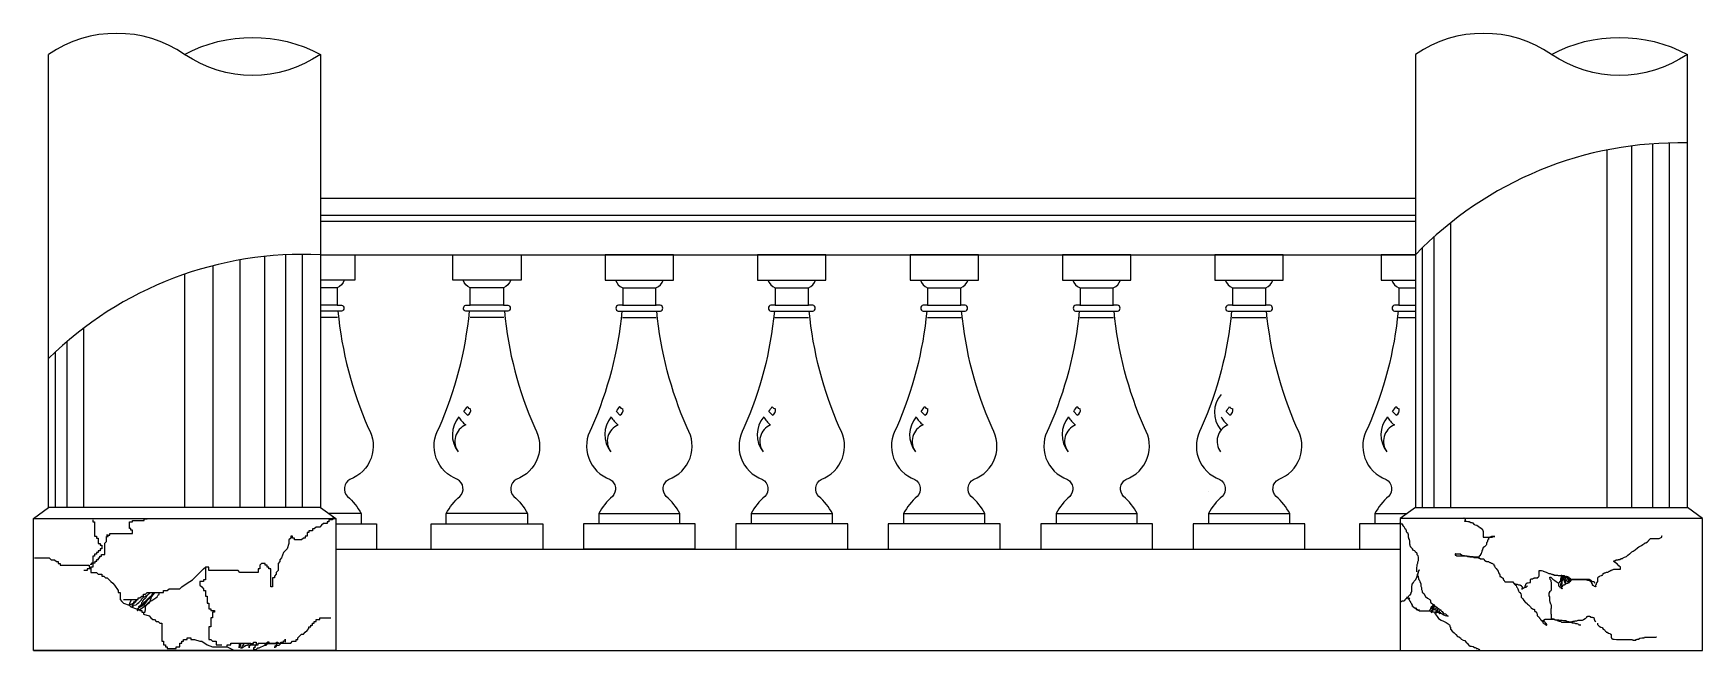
# Model space of a CAD drawing. Header units: metres. Extents: x 693 to 3978, y 4508 to 5724.
import ezdxf

# ---------------------------------------------------------------- set-up
doc = ezdxf.new("R2010")
doc.units = ezdxf.units.M
for name, color, linetype in [('2', 2, 'Continuous'), ('3', 3, 'Continuous'), ('4', 4, 'Continuous'), ('7', 7, 'Continuous')]:
    doc.layers.add(name, color=color, linetype=linetype)

msp = doc.modelspace()

# ---------------------------------------------------------------- hatches: boundary and pattern name
at = {"layer": '3'}
h = msp.add_hatch(dxfattribs=at)
h.set_pattern_fill('AR-SAND', scale=25)
h.paths.add_polyline_path([(693.16, 4768), (693.16, 4507.98), (1288.16, 4507.98), (1288.16, 4768), (1281.79, 4768), (1281.79, 4765.57), (1274.65, 4765.57), (1274.65, 4762), (1271.07, 4762), (1271.07, 4758.42), (1263.93, 4758.42), (1260.35, 4754.85), (1256.78, 4751.28), (1249.63, 4751.28), (1246.06, 4747.71), (1242.48, 4747.71), (1242.48, 4744.14), (1235.33, 4744.14), (1235.33, 4740.56), (1231.76, 4740.56), (1231.76, 4733.42), (1228.19, 4733.42), (1228.19, 4729.85), (1224.61, 4729.85), (1221.04, 4726.28), (1206.74, 4726.28), (1206.74, 4729.85), (1203.17, 4729.85), (1203.17, 4733.42), (1199.59, 4733.42), (1199.59, 4729.85), (1196.02, 4726.28), (1196.02, 4719.13), (1192.45, 4708.42), (1188.87, 4704.85), (1185.3, 4701.28), (1181.72, 4690.56), (1178.15, 4686.99), (1178.15, 4683.42), (1174.58, 4679.84), (1174.58, 4665.56), (1171, 4661.99), (1171, 4658.41), (1167.43, 4654.84), (1167.43, 4651.27), (1163.85, 4651.27), (1163.85, 4633.41), (1160.28, 4633.41), (1160.28, 4669.13), (1156.71, 4669.13), (1156.71, 4672.7), (1153.13, 4672.7), (1153.13, 4676.27), (1149.56, 4676.27), (1149.56, 4679.84), (1142.41, 4679.84), (1138.84, 4676.27), (1138.84, 4669.13), (1137.47, 4669.13), (1137.47, 4668.65), (1135.26, 4668.65), (1135.26, 4661.99), (1099.52, 4661.99), (1095.95, 4665.56), (1083.74, 4665.56), (1083.74, 4662.99), (1080.91, 4662.99), (1080.91, 4665.56), (1038.77, 4665.56), (1038.77, 4672.7), (1031.62, 4672.7), (1031.62, 4686.99), (1035.19, 4686.99), (1035.19, 4690.56), (1038.77, 4690.56), (1038.77, 4694.13), (1045.91, 4694.13), (1045.91, 4697.7), (1049.49, 4697.7), (1049.49, 4701.28), (1053.06, 4701.28), (1053.06, 4704.85), (1070.93, 4704.85), (1070.93, 4701.28), (1074.51, 4701.28), (1074.51, 4697.7), (1116.2, 4697.7), (1114.84, 4699.73), (1114.84, 4702.56), (1117.67, 4702.56), (1123.33, 4694.08), (1126.15, 4691.25), (1128.98, 4682.78), (1131.81, 4679.95), (1131.81, 4677.12), (1134.64, 4674.3), (1131.81, 4674.3), (1131.81, 4671.47), (1134.64, 4668.65), (1135.26, 4668.65), (1135.26, 4669.13), (1138.84, 4669.13), (1138.84, 4676.27), (1142.41, 4679.84), (1149.56, 4679.84), (1149.56, 4676.27), (1153.13, 4676.27), (1153.13, 4672.7), (1156.71, 4672.7), (1156.71, 4669.13), (1160.28, 4669.13), (1160.28, 4633.41), (1163.85, 4633.41), (1163.85, 4651.27), (1167.43, 4651.27), (1167.43, 4654.84), (1171, 4658.41), (1171, 4661.99), (1174.58, 4665.56), (1174.58, 4679.84), (1178.15, 4683.42), (1178.15, 4686.99), (1181.72, 4690.56), (1185.3, 4701.28), (1188.87, 4704.85), (1192.45, 4708.42), (1196.02, 4719.13), (1196.02, 4726.28), (1199.59, 4729.85), (1199.59, 4733.42), (1203.17, 4733.42), (1203.17, 4729.85), (1206.74, 4729.85), (1206.74, 4726.28), (1221.04, 4726.28), (1224.61, 4729.85), (1228.19, 4729.85), (1228.19, 4733.42), (1231.76, 4733.42), (1231.76, 4740.56), (1235.33, 4740.56), (1235.33, 4744.14), (1242.48, 4744.14), (1242.48, 4747.71), (1246.06, 4747.71), (1249.63, 4751.28), (1256.78, 4751.28), (1260.35, 4754.85), (1263.93, 4758.42), (1271.07, 4758.42), (1271.07, 4762), (1274.65, 4762), (1274.65, 4765.57), (1281.79, 4765.57), (1281.79, 4768)])
h = msp.add_hatch(dxfattribs=at)
h.set_pattern_fill('AR-SAND', scale=20)
h.paths.add_polyline_path([(3383.21, 4768), (3383.21, 4507.98), (3978.21, 4507.98), (3978.21, 4768)])
h.paths.add_polyline_path([(3504.88, 4695.02), (3493.98, 4695.02), (3493.07, 4695.93), (3491.26, 4695.93), (3491.26, 4698.65), (3492.17, 4698.65), (3493.07, 4697.74), (3502.15, 4697.74), (3502.15, 4696.83), (3503.97, 4696.83), (3503.97, 4695.93), (3504.88, 4695.93)])
h.paths.add_polyline_path([(3627.45, 4632.41), (3627.11, 4632.07), (3628.32, 4632.38), (3628.36, 4632.41)])
h.paths.add_polyline_path([(3699.07, 4656.76), (3699.49, 4656.76), (3699.49, 4656.34), (3699.91, 4655.92), (3699.91, 4655.51), (3700.75, 4654.25), (3701.59, 4653.41), (3701.59, 4652.57), (3702.01, 4652.16), (3702.85, 4650.48), (3703.26, 4649.22), (3704.1, 4647.97), (3705.78, 4645.87), (3706.2, 4644.62), (3707.04, 4642.11), (3707.87, 4640.85), (3708.29, 4639.59), (3708.29, 4641.27), (3707.87, 4641.69), (3707.87, 4642.52), (3707.45, 4642.94), (3707.45, 4645.46), (3707.04, 4645.87), (3707.04, 4646.71), (3706.62, 4647.13), (3706.62, 4647.97), (3705.78, 4649.22), (3705.78, 4649.64), (3705.36, 4650.06), (3705.36, 4650.48), (3704.94, 4650.9), (3704.52, 4651.32), (3704.52, 4651.74), (3703.68, 4652.57), (3703.68, 4652.58), (3704.52, 4651.74), (3704.52, 4651.32), (3705.78, 4650.06), (3705.78, 4649.22), (3706.62, 4647.97), (3706.62, 4647.13), (3707.04, 4646.71), (3707.04, 4645.87), (3707.45, 4645.46), (3707.45, 4642.94), (3707.87, 4642.52), (3707.87, 4641.69), (3708.29, 4641.27), (3708.29, 4639.23), (3708.4, 4639.28), (3707.87, 4640.85), (3707.04, 4642.11), (3706.2, 4644.62), (3705.78, 4645.87), (3704.1, 4647.97), (3703.26, 4649.22), (3702.85, 4650.48), (3702.01, 4652.16), (3701.17, 4652.99), (3701.17, 4653.83), (3700.75, 4654.25), (3699.91, 4655.51), (3699.91, 4655.92), (3699.07, 4656.76), (3699.07, 4656.76), (3699.07, 4655.92), (3699.91, 4653.41), (3700.33, 4652.16), (3701.17, 4650.9), (3701.59, 4649.64), (3701.59, 4645.46), (3701.17, 4645.04), (3701.17, 4638.76), (3700.33, 4637.92), (3700.33, 4636.66), (3699.91, 4636.24), (3699.49, 4635.82), (3699.49, 4634.99), (3699.07, 4634.99), (3699.07, 4636.24), (3699.49, 4638.76), (3700.33, 4640.85), (3700.33, 4650.9), (3699.49, 4651.74), (3699.07, 4651.32), (3699.07, 4650.48), (3698.24, 4648.81), (3698.24, 4645.04), (3697.82, 4644.62), (3697.82, 4643.78), (3696.98, 4643.78), (3696.98, 4643.36), (3696.56, 4643.36), (3696.56, 4642.11), (3696.14, 4642.11), (3696.14, 4642.52), (3696.56, 4642.52), (3696.56, 4643.78), (3697.4, 4643.78), (3697.4, 4644.2), (3698.24, 4645.04), (3698.24, 4648.81), (3699.07, 4650.48), (3699.07, 4651.32), (3699.49, 4651.74), (3699.49, 4652.16), (3700.33, 4651.32), (3700.33, 4640.85), (3699.49, 4638.76), (3699.07, 4636.24), (3699.07, 4635.41), (3700.33, 4636.66), (3700.33, 4638.34), (3701.17, 4639.17), (3701.17, 4645.04), (3701.59, 4645.46), (3701.59, 4649.64), (3701.17, 4650.9), (3700.33, 4652.16), (3699.91, 4653.41), (3699.07, 4655.92), (3699.07, 4656.76)])
h.paths.add_polyline_path([(3417.48, 4658.37), (3417.48, 4661.09), (3418.39, 4661.09), (3418.39, 4663.81), (3419.3, 4664.71), (3419.3, 4665.62), (3420.21, 4666.53), (3419.3, 4662.9)])
h.paths.add_polyline_path([(3448.03, 4596.71), (3447.73, 4595.81), (3448.63, 4595.81), (3448.93, 4596.71)])

# ---------------------------------------------------------------- linework, layer by layer
for p, q in [((3622.15, 4630.83), (3631.08, 4633.06)), ((3631.08, 4633.06), (3633.31, 4635.29))]:
    msp.add_line(p, q)
at = {"layer": '2'}
for p, q in [((1258.16, 4789.9), (723.16, 4789.9)), ((3413.21, 4789.9), (3948.21, 4789.9))]:
    msp.add_line(p, q, dxfattribs=at)
for points in [[(1258.16, 5682.81), (1258.16, 4789.9), (1288.16, 4768), (1288.16, 4507.98), (693.16, 4507.98), (693.16, 4768), (723.16, 4789.9), (723.16, 5682.81)], [(3413.21, 5682.81), (3413.21, 4789.9), (3383.21, 4768), (3383.21, 4507.98), (3978.21, 4507.98), (3978.21, 4768), (3948.21, 4789.9), (3948.21, 5682.81)], [(693.16, 4507.98), (3978.21, 4507.98)]]:
    msp.add_lwpolyline(points, dxfattribs=at)
at = {"layer": '3'}
for p, q in [((723.16, 5397.25), (723.16, 5682.81)), ((3789.51, 5494.36), (3789.51, 4789.9)), ((3837.94, 5502.38), (3837.94, 4789.9)), ((3879.5, 5506.57), (3879.5, 4789.9)), ((3912.37, 5508.18), (3912.37, 4789.9)), ((1258.16, 5365.89), (3413.21, 5365.89)), ((1258.16, 5353.89), (3413.21, 5353.89)), ((3449.05, 5322.76), (3449.05, 4789.9)), ((3481.92, 5350.75), (3481.92, 4789.9)), ((3426.3, 5301.25), (3426.3, 4789.9)), ((1046.28, 5266.37), (1046.28, 4789.9)), ((1099.46, 5277.89), (1099.46, 4789.9)), ((1147.89, 5284.76), (1147.89, 4789.9)), ((1189.45, 5287.98), (1189.45, 4789.9)), ((1222.32, 5288.81), (1222.32, 4789.9)), ((990.66, 5249.64), (990.66, 4789.9)), ((1290.9, 5222.98), (1258.16, 5222.98)), ((1618.42, 5222.98), (1552.94, 5222.98)), ((1852.94, 5222.98), (1918.42, 5222.98)), ((2152.94, 5222.98), (2218.42, 5222.98)), ((2452.94, 5222.98), (2518.42, 5222.98)), ((2752.94, 5222.98), (2818.42, 5222.98)), ((3052.94, 5222.98), (3118.42, 5222.98)), ((3380.47, 5222.98), (3413.21, 5222.98)), ((1291.36, 5164.56), (1258.16, 5164.56)), ((1618.88, 5164.56), (1552.49, 5164.56)), ((1852.49, 5164.56), (1918.88, 5164.56)), ((2152.49, 5164.56), (2218.88, 5164.56)), ((2452.49, 5164.56), (2518.88, 5164.56)), ((2752.49, 5164.56), (2818.88, 5164.56)), ((3052.49, 5164.56), (3118.88, 5164.56)), ((3380.01, 5164.56), (3413.21, 5164.56)), ((791.87, 5143.17), (791.87, 4789.9)), ((736.25, 5096.18), (736.25, 4789.9)), ((759, 5116.59), (759, 4789.9))]:
    msp.add_line(p, q, dxfattribs=at)
for points in [[(990.66, 5682.81, -0.25), (1258.16, 5682.81, -0.31), (990.66, 5682.81, 0.31), (723.16, 5682.81, 0.31)], [(3680.71, 5682.81, -0.25), (3948.21, 5682.81, -0.31), (3680.71, 5682.81, 0.31), (3413.21, 5682.81, 0.31)]]:
    msp.add_lwpolyline(points, format="xyb", dxfattribs=at)
for points in [[(1540.47, 4979.41), (1547.61, 4971.64)], [(1840.47, 4979.41), (1847.61, 4971.64)], [(2140.47, 4979.41), (2147.61, 4971.64)], [(2440.47, 4979.41), (2447.61, 4971.64)], [(2740.47, 4979.41), (2747.61, 4971.64)], [(3040.47, 4979.41), (3047.61, 4971.64)], [(3368, 4979.41), (3375.14, 4971.64)], [(810.03, 4765.57), (810.03, 4762), (813.61, 4762), (813.61, 4733.42), (817.18, 4733.42), (817.18, 4729.85), (820.76, 4729.85), (820.76, 4719.13), (824.33, 4719.13), (824.33, 4715.56), (827.9, 4715.56), (827.9, 4708.42), (824.33, 4708.42), (824.33, 4704.85), (820.76, 4704.85), (820.76, 4701.28), (817.18, 4701.28), (817.18, 4697.7), (813.61, 4697.7), (813.61, 4694.13), (810.03, 4694.13), (810.03, 4672.7), (806.46, 4672.7), (806.46, 4669.13), (799.31, 4669.13), (799.31, 4665.56), (792.16, 4665.56)], [(804.99, 4678.04), (808.2, 4678.04), (808.2, 4681.24), (814.62, 4681.24), (814.62, 4684.45), (817.82, 4684.45), (817.82, 4687.66), (821.03, 4687.66), (821.03, 4690.86), (824.24, 4690.86), (824.24, 4694.07), (827.45, 4694.07), (827.45, 4697.28), (833.87, 4697.28), (833.87, 4719.72), (837.08, 4722.93), (837.08, 4732.55), (840.28, 4732.55), (840.28, 4735.76), (837.08, 4735.76), (843.49, 4735.76), (843.49, 4738.96), (888.41, 4738.96), (888.41, 4745.38), (885.21, 4745.38), (885.21, 4748.58), (882, 4748.58), (882, 4761.41), (888.41, 4761.41), (888.41, 4764.62), (910.87, 4764.62), (910.87, 4767.82), (917.29, 4767.82)], [(1285.37, 4769.14), (1281.79, 4769.14), (1281.79, 4765.57), (1274.65, 4765.57), (1274.65, 4762), (1271.07, 4762), (1271.07, 4758.42), (1263.93, 4758.42), (1260.35, 4754.85), (1256.78, 4751.28), (1249.63, 4751.28), (1246.06, 4747.71), (1242.48, 4747.71), (1242.48, 4744.14), (1235.33, 4744.14), (1235.33, 4740.56), (1231.76, 4740.56), (1231.76, 4733.42), (1228.19, 4733.42), (1228.19, 4729.85), (1224.61, 4729.85), (1221.04, 4726.28), (1206.74, 4726.28), (1206.74, 4729.85), (1203.17, 4729.85), (1203.17, 4733.42), (1199.59, 4733.42), (1199.59, 4729.85), (1196.02, 4726.28), (1196.02, 4719.13), (1192.45, 4708.42), (1188.87, 4704.85), (1185.3, 4701.28), (1181.72, 4690.56), (1178.15, 4686.99), (1178.15, 4683.42), (1174.58, 4679.84), (1174.58, 4665.56), (1171, 4661.99), (1171, 4658.41), (1167.43, 4654.84), (1167.43, 4651.27), (1163.85, 4651.27), (1163.85, 4633.41), (1160.28, 4633.41), (1160.28, 4669.13), (1156.71, 4669.13), (1156.71, 4672.7), (1153.13, 4672.7), (1153.13, 4676.27), (1149.56, 4676.27), (1149.56, 4679.84), (1142.41, 4679.84), (1138.84, 4676.27), (1138.84, 4669.13), (1135.26, 4669.13), (1135.26, 4661.99), (1099.52, 4661.99), (1095.95, 4665.56), (1038.77, 4665.56), (1038.77, 4672.7), (1031.62, 4672.7), (1031.62, 4647.7), (1028.04, 4647.7), (1028.04, 4644.13), (1020.9, 4644.13), (1020.9, 4636.98), (1024.47, 4633.41), (1028.04, 4629.84), (1028.04, 4626.27), (1031.62, 4626.27), (1031.62, 4615.55), (1035.19, 4615.55), (1035.19, 4601.27), (1038.77, 4601.27), (1038.77, 4590.55), (1042.34, 4590.55), (1042.34, 4586.98), (1049.49, 4586.98), (1049.49, 4583.41), (1045.91, 4583.41), (1045.91, 4572.69), (1042.34, 4572.69), (1042.34, 4554.83), (1038.77, 4554.83), (1038.77, 4529.83), (1042.34, 4529.83), (1045.91, 4526.26), (1053.06, 4526.26), (1053.06, 4519.11), (1063.78, 4519.11)], [(3547.22, 4742.69), (3547.22, 4743.6), (3546.31, 4743.6), (3546.31, 4745.41), (3545.41, 4745.41), (3545.41, 4746.32), (3544.5, 4746.32), (3544.5, 4747.22), (3543.59, 4747.22), (3543.59, 4748.13), (3542.68, 4748.13), (3542.68, 4749.04), (3541.78, 4749.04), (3540.87, 4749.94), (3539.96, 4749.94), (3539.05, 4750.85), (3538.15, 4751.76), (3537.24, 4751.76), (3536.33, 4752.66), (3533.61, 4754.48), (3530.89, 4755.38), (3529.98, 4755.38), (3529.07, 4756.29), (3528.17, 4756.29), (3528.17, 4758.1), (3527.26, 4758.1), (3526.35, 4759.01), (3525.45, 4759.01), (3524.54, 4759.92), (3521.82, 4759.92), (3519.1, 4761.73), (3516.37, 4761.73), (3513.65, 4762.64), (3510.02, 4762.64), (3510.02, 4763.54), (3510.93, 4763.54), (3510.93, 4764.45), (3511.84, 4764.45), (3511.84, 4767.17), (3510.93, 4767.17), (3510.93, 4768.08), (3509.12, 4768.08), (3509.12, 4768.98), (3508.21, 4768.98), (3508.21, 4769.89)], [(3415.67, 4662.9), (3415.67, 4671.06), (3416.58, 4674.69), (3416.58, 4677.41), (3417.48, 4680.13), (3417.48, 4682.85), (3419.3, 4685.57), (3419.3, 4691.92), (3418.39, 4694.64), (3416.58, 4696.45), (3416.58, 4699.17), (3415.67, 4700.08), (3412.95, 4701.89), (3412.04, 4704.61), (3409.32, 4705.52), (3407.5, 4708.24), (3404.78, 4710.96), (3403.87, 4711.86), (3403.87, 4712.77), (3402.97, 4713.68), (3402.97, 4716.4), (3402.06, 4717.3), (3402.06, 4724.56), (3401.15, 4725.46), (3401.15, 4727.28), (3400.25, 4727.28), (3400.25, 4730.9), (3399.34, 4730.9), (3399.34, 4737.25), (3398.43, 4737.25), (3398.43, 4739.06), (3397.52, 4739.06), (3397.52, 4739.97), (3396.62, 4739.97), (3396.62, 4740.88), (3395.71, 4741.78), (3395.71, 4745.41), (3394.8, 4745.41), (3394.8, 4746.32), (3393.9, 4746.32), (3393.9, 4747.22), (3392.99, 4747.22), (3392.99, 4748.13), (3391.17, 4751.76), (3390.27, 4752.66), (3388.45, 4755.38), (3388.45, 4756.29), (3387.54, 4757.2), (3384.82, 4757.2), (3384.82, 4758.1), (3383.01, 4758.1), (3383.01, 4759.92), (3383.92, 4759.92)], [(3546.64, 4743.11), (3546.64, 4731.31), (3563.89, 4731.31), (3566.62, 4733.13), (3569.34, 4733.13), (3562.98, 4733.13), (3560.26, 4731.31), (3559.35, 4731.31), (3558.45, 4730.41), (3557.54, 4730.41), (3557.54, 4729.5), (3556.63, 4729.5), (3556.63, 4726.78), (3555.72, 4726.78), (3555.72, 4725.87), (3554.81, 4724.96), (3554.81, 4723.15), (3553.91, 4722.24), (3553.91, 4721.33), (3553, 4720.43), (3553, 4716.8), (3552.09, 4715.89), (3550.27, 4714.07), (3549.37, 4713.17), (3548.46, 4712.26), (3547.55, 4712.26), (3547.55, 4711.35), (3546.64, 4711.35), (3546.64, 4710.44), (3545.73, 4710.44), (3545.73, 4708.63), (3544.83, 4708.63), (3544.83, 4705.91), (3543.92, 4705), (3543.92, 4702.28), (3543.01, 4701.37), (3543.01, 4700.46), (3542.1, 4699.56), (3542.1, 4697.74), (3541.19, 4697.74), (3541.19, 4696.83), (3540.29, 4695.93), (3540.29, 4695.02), (3539.38, 4695.02), (3539.38, 4694.11), (3538.47, 4694.11), (3538.47, 4693.2), (3537.56, 4693.2), (3537.56, 4692.3), (3520.31, 4692.3), (3519.4, 4693.2), (3515.77, 4693.2), (3514.86, 4694.11), (3510.32, 4694.11), (3509.42, 4695.02), (3504.88, 4695.02), (3504.88, 4695.93), (3503.97, 4695.93), (3503.97, 4696.83), (3502.15, 4696.83), (3502.15, 4697.74), (3493.07, 4697.74), (3492.17, 4698.65), (3491.26, 4698.65), (3491.26, 4695.93), (3493.07, 4695.93), (3493.98, 4695.02), (3513.05, 4695.02), (3515.77, 4693.2), (3525.76, 4693.2), (3528.48, 4691.39), (3533.93, 4691.39), (3536.65, 4690.48), (3538.47, 4690.48), (3541.19, 4688.67), (3547.55, 4688.67), (3548.46, 4687.76), (3548.46, 4685.94), (3549.37, 4685.94), (3549.37, 4685.04), (3550.27, 4685.04), (3551.18, 4684.13), (3552.09, 4684.13), (3553, 4683.22), (3557.54, 4683.22), (3558.45, 4682.31), (3559.35, 4681.41), (3561.17, 4681.41), (3562.08, 4680.5), (3563.89, 4680.5), (3563.89, 4679.59), (3564.8, 4679.59), (3565.71, 4678.69), (3566.62, 4678.69), (3567.52, 4677.78), (3567.52, 4675.96), (3568.43, 4675.96), (3568.43, 4674.15), (3570.25, 4671.43), (3572.06, 4669.61), (3575.7, 4664.17), (3576.6, 4661.45), (3578.42, 4658.72), (3579.33, 4657.82), (3579.33, 4654.19), (3581.14, 4654.19), (3581.14, 4653.28), (3582.05, 4653.28), (3582.05, 4652.37), (3582.96, 4652.37), (3583.87, 4651.46), (3584.78, 4651.46), (3584.78, 4650.56), (3585.68, 4650.56), (3585.68, 4647.83), (3586.59, 4647.83), (3586.59, 4646.93), (3587.5, 4646.02), (3588.41, 4645.11), (3588.41, 4644.2), (3589.32, 4644.2), (3589.32, 4643.3), (3605.66, 4643.3), (3605.66, 4641.48), (3606.57, 4641.48), (3606.57, 4640.58), (3607.47, 4640.58), (3607.47, 4639.67), (3609.29, 4637.85), (3610.2, 4636.95), (3611.11, 4636.04), (3612.01, 4633.32), (3612.92, 4632.41), (3614.74, 4629.69), (3615.65, 4626.06), (3617.46, 4623.33), (3618.37, 4622.43), (3620.19, 4619.71), (3621.09, 4616.98), (3621.09, 4613.35), (3624.72, 4609.72), (3626.54, 4607), (3629.26, 4603.37), (3630.17, 4602.46), (3632.9, 4600.65), (3633.8, 4599.74), (3635.62, 4597.93), (3639.25, 4594.3), (3641.07, 4591.58), (3641.98, 4591.58), (3641.98, 4590.67), (3642.88, 4590.67), (3643.79, 4589.76), (3646.52, 4589.76), (3646.52, 4588.85), (3647.42, 4588.85), (3647.42, 4586.13), (3648.33, 4585.22), (3649.24, 4585.22), (3650.15, 4584.32), (3651.96, 4581.59), (3652.87, 4580.69), (3652.87, 4577.06), (3653.78, 4576.15), (3655.59, 4574.34), (3656.5, 4573.43), (3657.41, 4572.52), (3657.41, 4571.61), (3658.32, 4570.71), (3658.32, 4569.8), (3659.23, 4569.8), (3660.13, 4568.89), (3660.13, 4567.98), (3661.04, 4567.98), (3661.04, 4567.08), (3661.95, 4567.08), (3661.95, 4566.17), (3662.86, 4565.26), (3662.86, 4564.35), (3663.77, 4564.35), (3663.77, 4562.54), (3664.67, 4562.54), (3665.58, 4561.63), (3666.49, 4561.63), (3666.49, 4560.73), (3668.31, 4560.73), (3668.31, 4559.82), (3669.21, 4559.82), (3669.21, 4558.91), (3671.03, 4558.91), (3671.03, 4558), (3671.94, 4558), (3671.94, 4559.82), (3671.03, 4559.82), (3671.03, 4560.73), (3670.12, 4560.73), (3670.12, 4561.63), (3669.21, 4562.54), (3669.21, 4563.45), (3668.31, 4563.45), (3666.49, 4565.26), (3665.58, 4565.26), (3665.58, 4567.08), (3664.67, 4567.08), (3664.67, 4567.98), (3665.58, 4567.98), (3665.58, 4568.89), (3667.4, 4568.89), (3667.4, 4569.8), (3685.56, 4569.8), (3690.1, 4568.89), (3694.64, 4568.89), (3695.54, 4567.98), (3701.9, 4567.98), (3704.62, 4567.08), (3709.16, 4567.08), (3711.89, 4565.26), (3714.61, 4565.26), (3717.33, 4564.35), (3719.15, 4564.35), (3721.87, 4562.54), (3725.51, 4562.54), (3728.23, 4561.63), (3730.95, 4561.63), (3733.68, 4559.82), (3734.59, 4558.91), (3738.22, 4558.91)], [(3768.18, 4564.35), (3767.27, 4565.26), (3767.27, 4566.17), (3766.36, 4566.17), (3766.36, 4567.98), (3765.46, 4568.89), (3765.46, 4570.71), (3764.55, 4571.61), (3764.55, 4572.52), (3762.73, 4572.52), (3761.82, 4573.43), (3758.19, 4573.43), (3758.19, 4574.34), (3756.38, 4574.34), (3756.38, 4575.24), (3751.84, 4575.24), (3750.93, 4574.34), (3750.02, 4574.34), (3750.02, 4573.43), (3748.2, 4571.61), (3747.3, 4570.71), (3743.67, 4568.89), (3740.94, 4567.08), (3732.77, 4567.08), (3730.05, 4566.17), (3726.41, 4566.17), (3725.51, 4565.26), (3722.78, 4565.26), (3722.78, 4564.35), (3720.97, 4564.35), (3720.06, 4563.45), (3700.99, 4563.45), (3700.08, 4564.35), (3699.18, 4564.35), (3699.18, 4565.26), (3696.45, 4565.26), (3695.54, 4566.17), (3693.73, 4566.17), (3692.82, 4567.08), (3691.91, 4567.08), (3691, 4567.98), (3688.28, 4567.98), (3685.56, 4569.8), (3682.83, 4569.8), (3681.93, 4570.71), (3681.02, 4570.71), (3681.02, 4578.87), (3680.11, 4579.78), (3680.11, 4590.67), (3681.02, 4591.58), (3681.02, 4597.02), (3680.11, 4597.93), (3680.11, 4598.84), (3679.2, 4599.74), (3678.29, 4603.37), (3678.29, 4604.28), (3677.39, 4605.19), (3677.39, 4614.26), (3676.48, 4614.26), (3676.48, 4622.43), (3677.39, 4622.43), (3677.39, 4625.15), (3678.29, 4625.15), (3679.2, 4626.06), (3680.11, 4626.96), (3681.02, 4626.96), (3681.02, 4642.39), (3680.11, 4643.3), (3680.11, 4646.02), (3678.29, 4647.83), (3678.29, 4649.65), (3677.39, 4650.56), (3677.39, 4652.37), (3679.2, 4652.37), (3683.74, 4648.74), (3687.37, 4646.02), (3690.1, 4644.2), (3693.73, 4641.48), (3694.64, 4640.58), (3694.64, 4636.04), (3695.54, 4635.13), (3696.45, 4635.13), (3697.36, 4632.41), (3700.08, 4631.5), (3700.99, 4631.5), (3701.9, 4630.59), (3701.9, 4629.69), (3700.99, 4629.69), (3700.99, 4633.32), (3701.9, 4634.22), (3701.9, 4635.13), (3702.81, 4635.13), (3702.81, 4636.04), (3703.72, 4636.04), (3703.72, 4636.95), (3704.62, 4637.85), (3705.53, 4637.85), (3709.16, 4639.67), (3710.07, 4640.58), (3712.8, 4640.58), (3713.7, 4641.48), (3716.43, 4643.3), (3718.24, 4645.11), (3719.15, 4645.11), (3719.15, 4646.02), (3720.06, 4646.93), (3720.06, 4647.83), (3747.3, 4647.83), (3751.84, 4646.93), (3755.47, 4646.93), (3755.47, 4646.02), (3756.38, 4646.02), (3756.38, 4645.11), (3757.28, 4645.11), (3758.19, 4644.2), (3759.1, 4644.2), (3759.1, 4641.48), (3760.01, 4640.58), (3760.01, 4639.67), (3760.92, 4639.67), (3760.92, 4637.85), (3761.82, 4636.95), (3762.73, 4636.95), (3764.55, 4635.13), (3767.27, 4634.22), (3768.18, 4634.22), (3768.18, 4633.32), (3768.18, 4637.85), (3769.09, 4638.76), (3769.09, 4640.58), (3770, 4641.48), (3770, 4642.39), (3770.9, 4642.39), (3770.9, 4643.3), (3771.81, 4643.3), (3771.81, 4651.46), (3772.72, 4651.46), (3772.72, 4652.37), (3773.63, 4653.28), (3774.54, 4654.19), (3775.44, 4654.19), (3776.35, 4655.09), (3779.07, 4656), (3779.98, 4656.91), (3780.89, 4656.91), (3781.8, 4657.82), (3782.71, 4658.72), (3782.71, 4659.63), (3783.61, 4660.54), (3784.52, 4660.54), (3785.43, 4661.45), (3786.34, 4661.45), (3789.06, 4662.35), (3791.79, 4662.35), (3792.69, 4663.26), (3793.6, 4664.17), (3795.42, 4664.17), (3795.42, 4665.07), (3796.33, 4665.07), (3797.23, 4665.98), (3798.14, 4665.98), (3799.05, 4666.89), (3800.87, 4666.89), (3803.59, 4668.7), (3816.3, 4668.7), (3816.3, 4672.33), (3813.58, 4675.06), (3809.94, 4678.69), (3804.5, 4682.31), (3803.59, 4683.22), (3803.59, 4685.04), (3805.41, 4685.04), (3808.13, 4686.85), (3811.76, 4686.85), (3812.67, 4687.76), (3815.39, 4687.76), (3818.12, 4689.57), (3820.84, 4689.57), (3821.75, 4690.48), (3824.47, 4692.3), (3828.1, 4693.2), (3829.92, 4695.02), (3830.83, 4695.93), (3834.46, 4698.65), (3835.37, 4699.56), (3839, 4702.28), (3841.72, 4704.09), (3845.35, 4706.81), (3849.89, 4710.44), (3852.62, 4712.26), (3858.07, 4714.98), (3860.79, 4716.8), (3862.61, 4718.61), (3863.51, 4718.61), (3864.42, 4719.52), (3865.33, 4720.43), (3866.24, 4720.43), (3869.87, 4722.24), (3871.68, 4724.05), (3871.68, 4724.96), (3873.5, 4726.78), (3874.41, 4726.78), (3874.41, 4727.68), (3875.32, 4728.59), (3892.57, 4728.59), (3895.29, 4730.41), (3898.02, 4731.31), (3898.02, 4734.04), (3898.92, 4734.04)], [(695.67, 4690.56), (724.26, 4690.56), (727.83, 4686.99), (734.98, 4686.99), (738.55, 4683.42), (742.13, 4683.42), (742.13, 4679.84), (745.7, 4679.84), (745.7, 4676.27), (802.89, 4676.27), (802.89, 4672.7), (806.46, 4672.7), (806.46, 4661.99), (817.18, 4661.99), (820.76, 4658.41), (827.9, 4658.41), (827.9, 4654.84), (831.48, 4654.84), (835.05, 4651.27), (838.63, 4651.27), (842.2, 4647.7), (845.77, 4644.13), (849.35, 4640.56), (852.92, 4636.98), (860.07, 4626.27), (860.07, 4622.7), (863.64, 4622.7), (863.64, 4608.41), (867.22, 4604.84), (870.79, 4601.27), (881.51, 4597.69), (885.09, 4594.12), (895.81, 4590.55), (899.38, 4590.55), (902.96, 4586.98), (906.53, 4586.98), (906.53, 4583.41), (910.1, 4583.41), (910.1, 4579.83), (920.83, 4576.26), (924.4, 4572.69), (927.97, 4569.12), (931.55, 4569.12), (935.12, 4565.55), (938.7, 4565.55), (942.27, 4561.98), (945.84, 4561.98), (945.84, 4526.26), (949.42, 4526.26), (949.42, 4519.11), (952.99, 4519.11), (952.99, 4515.54), (956.57, 4515.54), (956.57, 4511.97), (974.44, 4511.97), (974.44, 4515.54), (981.58, 4515.54), (981.58, 4522.69), (985.16, 4522.69), (985.16, 4526.26), (988.73, 4526.26), (988.73, 4529.83), (995.88, 4529.83), (995.88, 4533.4), (1003.03, 4533.4), (1003.03, 4529.83), (1010.17, 4529.83), (1020.9, 4526.26), (1024.47, 4526.26), (1035.19, 4519.11), (1045.91, 4515.54), (1074.51, 4515.54), (1088.8, 4508.4), (1131.69, 4508.4)], [(870.79, 4608.41), (899.38, 4608.41), (899.38, 4611.98), (902.96, 4611.98), (906.53, 4615.55), (910.1, 4615.55), (910.1, 4619.12), (913.68, 4619.12), (917.25, 4622.7), (949.42, 4622.7), (949.42, 4626.27), (956.57, 4626.27), (960.14, 4629.84), (981.58, 4629.84), (985.16, 4633.41), (995.88, 4640.56), (1006.6, 4647.7), (1010.17, 4651.27), (1024.47, 4665.56), (1028.04, 4669.13), (1031.62, 4672.7)], [(3384.82, 4604.87), (3385.73, 4604.87), (3386.64, 4605.78), (3390.27, 4605.78), (3392.08, 4607.59), (3392.99, 4607.59), (3392.99, 4608.5), (3394.8, 4610.31), (3398.43, 4613.94), (3399.34, 4614.85), (3400.25, 4615.75), (3402.06, 4617.57), (3402.97, 4617.57), (3403.87, 4618.47), (3403.87, 4620.29), (3404.78, 4620.29), (3404.78, 4623.01), (3405.69, 4623.91), (3405.69, 4635.7), (3406.6, 4636.61), (3406.6, 4639.33), (3407.5, 4639.33), (3409.32, 4642.05), (3410.23, 4644.77), (3413.85, 4648.39), (3415.67, 4652.93), (3417.48, 4658.37), (3419.3, 4662.9), (3420.21, 4666.53), (3420.21, 4667.43), (3420.21, 4666.53), (3419.3, 4665.62), (3419.3, 4664.71), (3418.39, 4663.81), (3418.39, 4661.09), (3417.48, 4661.09), (3417.48, 4658.37), (3416.58, 4658.37), (3416.58, 4656.55), (3418.39, 4653.83), (3418.39, 4652.02), (3419.3, 4651.11), (3419.3, 4648.39), (3420.21, 4647.49), (3422.02, 4644.77), (3422.02, 4643.86), (3422.93, 4641.14), (3423.83, 4640.23), (3423.83, 4634.79), (3424.74, 4632.07), (3424.74, 4628.45), (3426.56, 4625.73), (3426.56, 4623.01), (3429.28, 4620.29), (3432.91, 4614.85), (3436.54, 4611.22), (3441.07, 4608.5), (3441.98, 4607.59), (3442.89, 4606.69), (3442.89, 4603.06), (3443.79, 4602.15), (3447.42, 4599.43), (3448.33, 4598.53), (3451.96, 4595.81), (3452.87, 4594.9), (3455.59, 4593.09), (3456.5, 4592.18), (3459.22, 4590.37), (3460.12, 4589.46), (3461.03, 4588.55), (3462.85, 4588.55), (3462.85, 4587.65), (3463.75, 4586.74), (3464.66, 4585.83), (3465.57, 4584.93), (3468.29, 4581.3), (3471.92, 4580.39), (3476.45, 4576.77), (3477.36, 4575.86), (3474.64, 4575.86), (3471.92, 4576.77), (3467.38, 4578.58), (3461.94, 4582.21), (3459.22, 4583.11), (3456.5, 4583.11), (3453.77, 4584.93), (3453.77, 4582.21), (3454.68, 4582.21), (3453.77, 4583.11), (3452.87, 4583.11), (3450.14, 4584.02), (3446.52, 4584.02), (3441.98, 4585.83), (3421.11, 4585.83), (3418.39, 4587.65), (3415.67, 4588.55), (3414.76, 4589.46), (3414.76, 4592.18), (3414.76, 4589.46), (3415.67, 4588.55), (3420.21, 4588.55), (3421.11, 4587.65), (3418.39, 4587.65), (3417.48, 4588.55), (3416.58, 4588.55), (3415.67, 4589.46), (3414.76, 4589.46), (3414.76, 4590.37), (3412.95, 4590.37), (3412.95, 4591.27), (3411.13, 4591.27), (3411.13, 4592.18), (3410.23, 4593.09), (3409.32, 4593.09), (3409.32, 4593.99), (3408.41, 4593.99), (3408.41, 4594.9), (3407.5, 4594.9), (3407.5, 4597.62), (3405.69, 4599.43), (3405.69, 4600.34), (3404.78, 4601.25), (3404.78, 4602.15), (3403.87, 4602.15), (3403.87, 4603.97), (3402.97, 4604.87), (3402.06, 4605.78), (3402.06, 4606.69), (3401.15, 4607.59), (3401.15, 4608.5), (3400.25, 4608.5), (3400.25, 4609.41), (3398.43, 4611.22), (3397.52, 4612.13), (3396.62, 4613.03), (3396.62, 4613.94), (3396.62, 4613.03), (3397.52, 4613.03), (3397.52, 4612.13), (3399.34, 4612.13), (3399.34, 4611.22), (3401.15, 4611.22), (3402.06, 4610.31), (3401.15, 4610.31)], [(3608.38, 4639.67), (3609.29, 4639.67), (3610.2, 4638.76), (3612.92, 4638.76), (3615.65, 4637.85), (3618.37, 4637.85), (3619.28, 4636.95), (3620.19, 4636.95), (3620.19, 4636.04), (3621.09, 4636.04), (3622, 4635.13), (3622, 4634.22), (3622.91, 4634.22), (3622.91, 4633.32), (3623.82, 4632.41), (3623.82, 4629.69), (3622, 4629.69), (3622.91, 4629.69), (3625.63, 4631.5), (3626.54, 4631.5), (3627.45, 4632.41), (3628.36, 4632.41), (3629.26, 4633.32), (3629.26, 4636.04), (3630.17, 4636.04), (3630.17, 4639.67), (3631.08, 4639.67), (3631.99, 4640.58), (3632.9, 4641.48), (3634.71, 4641.48), (3637.44, 4642.39), (3639.25, 4642.39), (3639.25, 4647.83), (3640.16, 4647.83), (3640.16, 4648.74), (3641.07, 4649.65), (3643.79, 4649.65), (3644.7, 4650.56), (3646.52, 4650.56), (3646.52, 4651.46), (3653.78, 4651.46), (3653.78, 4652.37), (3654.69, 4652.37), (3655.59, 4653.28), (3655.59, 4654.19), (3656.5, 4655.09), (3656.5, 4665.98), (3661.04, 4665.98), (3663.77, 4665.07), (3664.67, 4664.17), (3670.12, 4662.35), (3672.85, 4661.45), (3675.57, 4659.63), (3678.29, 4659.63), (3681.02, 4658.72), (3682.83, 4658.72), (3682.83, 4657.82), (3685.56, 4657.82), (3685.56, 4656.91), (3692.82, 4656.91), (3693.73, 4656), (3705.53, 4656), (3708.26, 4654.19), (3712.8, 4654.19), (3712.8, 4653.28), (3713.7, 4653.28), (3714.61, 4652.37), (3715.52, 4651.46), (3716.43, 4650.56), (3717.33, 4650.56), (3717.33, 4649.65), (3718.24, 4648.74), (3719.15, 4648.74), (3715.52, 4648.74), (3755.47, 4648.74), (3755.47, 4647.83), (3756.38, 4647.83), (3757.28, 4646.93), (3758.19, 4646.93), (3759.1, 4646.02), (3760.01, 4645.11), (3760.92, 4644.2), (3763.64, 4644.2), (3764.55, 4643.3), (3765.46, 4642.39), (3765.46, 4641.48), (3766.36, 4641.48)], [(3715, 4651.32), (3715.42, 4651.32), (3715.42, 4650.9), (3715.84, 4650.48), (3715.84, 4649.22), (3716.25, 4648.81), (3716.25, 4647.55), (3716.67, 4647.13), (3716.67, 4645.87), (3717.09, 4645.46), (3717.09, 4645.04), (3717.93, 4645.04), (3717.93, 4644.62), (3716.67, 4644.62), (3715.84, 4645.87), (3715.84, 4646.29), (3715.42, 4646.71), (3715, 4647.13), (3715, 4647.55), (3714.58, 4647.97), (3713.74, 4649.22), (3713.74, 4650.06), (3713.32, 4650.48), (3713.32, 4650.9), (3712.9, 4651.32), (3712.48, 4651.74), (3712.06, 4652.99), (3710.81, 4653.41), (3710.39, 4653.83), (3709.97, 4653.83), (3709.55, 4654.25), (3709.55, 4653.83), (3709.97, 4653.83), (3711.23, 4653.41), (3711.64, 4652.99), (3713.32, 4651.74), (3714.58, 4650.9), (3715, 4650.48), (3715.42, 4650.06), (3715.42, 4645.46), (3715.84, 4645.46), (3715.84, 4642.11), (3716.25, 4642.11), (3716.25, 4642.52), (3715.84, 4642.94), (3715, 4645.04), (3714.58, 4646.29), (3712.9, 4648.81), (3712.48, 4650.06), (3712.06, 4650.48), (3711.64, 4650.9), (3711.23, 4651.32), (3710.81, 4651.32), (3710.39, 4651.74), (3709.97, 4651.74), (3709.55, 4652.16), (3709.13, 4652.57), (3708.71, 4652.57), (3707.45, 4653.41), (3707.04, 4653.83), (3706.62, 4653.83), (3706.62, 4654.25), (3705.78, 4654.25), (3705.78, 4654.67), (3705.36, 4654.67), (3705.78, 4654.67), (3706.2, 4654.25), (3708.71, 4653.41), (3709.97, 4652.99), (3712.48, 4651.32), (3712.9, 4650.9), (3713.74, 4650.06), (3713.74, 4649.22), (3714.16, 4649.22), (3714.16, 4647.13), (3714.58, 4647.13), (3714.58, 4643.78), (3715, 4643.36), (3715, 4642.11), (3714.16, 4642.11), (3713.74, 4642.52), (3712.9, 4643.78), (3711.64, 4645.04), (3709.97, 4647.55), (3709.13, 4649.64), (3707.45, 4651.32), (3707.04, 4651.74), (3705.78, 4652.57), (3705.78, 4652.99), (3705.36, 4653.41), (3704.94, 4653.41), (3704.52, 4653.83), (3704.1, 4653.83), (3704.1, 4654.25), (3703.68, 4654.25), (3703.26, 4654.67), (3702.85, 4654.67), (3702.43, 4655.09), (3702.01, 4655.09), (3702.01, 4655.51), (3701.17, 4655.51), (3701.17, 4655.92), (3700.75, 4655.92), (3700.75, 4656.34), (3700.75, 4655.51), (3701.17, 4655.09), (3701.59, 4654.67), (3702.43, 4653.41), (3703.68, 4652.57), (3704.1, 4652.16), (3704.52, 4651.74), (3704.52, 4651.32), (3704.94, 4650.9), (3705.36, 4650.48), (3705.36, 4650.06), (3705.78, 4649.64), (3705.78, 4649.22), (3706.62, 4647.97), (3706.62, 4647.13), (3707.04, 4646.71), (3707.04, 4645.87), (3707.45, 4645.46), (3707.45, 4642.94), (3707.87, 4642.52), (3707.87, 4641.69), (3708.29, 4641.27), (3708.29, 4639.59), (3707.87, 4640.85), (3707.04, 4642.11), (3706.2, 4644.62), (3705.78, 4645.87), (3704.1, 4647.97), (3703.26, 4649.22), (3702.85, 4650.48), (3702.01, 4652.16), (3701.59, 4652.57), (3701.59, 4652.99), (3701.17, 4653.41), (3701.17, 4653.83), (3700.75, 4654.25), (3699.91, 4655.51), (3699.91, 4655.92), (3699.49, 4656.34), (3699.49, 4656.76), (3699.07, 4656.76), (3699.07, 4655.92), (3699.91, 4653.41), (3700.33, 4652.16), (3701.17, 4650.9), (3701.59, 4649.64), (3701.59, 4645.46), (3701.17, 4645.04), (3701.17, 4639.17), (3700.75, 4638.76), (3700.75, 4638.34), (3700.33, 4637.92), (3700.33, 4636.66), (3699.91, 4636.24), (3699.49, 4635.82), (3699.49, 4634.99), (3699.07, 4634.99), (3699.07, 4634.15), (3699.07, 4636.24), (3699.49, 4638.76), (3700.33, 4640.85), (3700.33, 4650.9), (3699.91, 4651.32), (3699.91, 4651.74), (3699.49, 4652.16), (3699.49, 4651.74), (3699.07, 4651.32), (3699.07, 4650.48), (3698.24, 4648.81), (3698.24, 4645.04), (3697.82, 4644.62), (3697.82, 4644.2), (3697.4, 4644.2), (3697.4, 4643.78), (3696.98, 4643.78), (3696.98, 4643.36), (3696.56, 4643.36), (3696.56, 4642.52), (3696.14, 4642.52), (3696.14, 4642.11), (3695.72, 4642.11), (3695.72, 4641.69)], [(885.28, 4607.09), (884.66, 4605.86), (884.66, 4605.24), (884.05, 4605.24), (884.05, 4604.63), (883.43, 4604.63), (883.43, 4603.4), (882.81, 4603.4), (882.81, 4601.55), (882.2, 4601.55), (882.2, 4599.7), (881.58, 4599.7), (881.58, 4598.47), (880.96, 4598.47), (880.96, 4597.85), (881.58, 4597.85), (883.43, 4598.47), (884.05, 4599.08), (885.9, 4599.7), (888.36, 4600.93), (890.21, 4601.55), (890.83, 4604.01), (892.68, 4604.63), (893.3, 4605.24), (893.91, 4605.86), (895.76, 4606.48), (896.38, 4607.09), (897, 4607.71), (897.61, 4607.71), (897.61, 4608.33), (897.61, 4607.71), (897, 4607.71), (897, 4607.09), (896.38, 4606.48), (894.53, 4605.24), (893.3, 4603.4), (892.68, 4602.78), (890.21, 4600.31), (889.6, 4599.7), (888.98, 4599.08), (887.75, 4597.23), (887.75, 4596), (887.13, 4596), (887.13, 4595.38), (889.6, 4595.38), (891.45, 4597.23), (895.15, 4598.47), (898.23, 4600.93), (900.7, 4602.78), (903.16, 4605.24), (905.63, 4607.71), (906.25, 4609.56), (908.71, 4612.02), (909.33, 4612.64), (909.95, 4613.26), (910.56, 4613.87), (912.41, 4613.87), (912.41, 4614.49), (913.03, 4614.49), (913.65, 4615.1), (914.26, 4615.72), (916.11, 4615.72), (916.73, 4616.34), (917.35, 4616.95), (917.96, 4616.95), (918.58, 4617.57), (918.58, 4618.19), (919.2, 4618.19), (919.2, 4618.8), (919.81, 4619.42), (920.43, 4620.03), (921.05, 4620.65), (921.05, 4621.27), (921.66, 4621.27), (921.66, 4620.65), (921.05, 4620.03), (919.2, 4618.19), (916.73, 4615.72), (914.26, 4612.02), (912.41, 4610.17), (909.95, 4607.71), (909.33, 4607.09), (908.71, 4606.48), (908.1, 4604.63), (908.1, 4604.01), (907.48, 4603.4), (906.86, 4602.78), (906.25, 4602.16), (906.25, 4601.55), (905.63, 4600.93), (905.63, 4599.7), (905.01, 4599.7), (905.01, 4598.47), (904.4, 4597.85), (904.4, 4597.23), (903.78, 4597.23), (903.78, 4596.62), (903.16, 4596), (902.55, 4596), (901.93, 4595.38), (901.31, 4594.77), (900.7, 4594.77), (900.08, 4594.15), (900.08, 4593.54), (901.31, 4593.54), (904.4, 4596), (908.71, 4599.7), (912.41, 4604.01), (916.73, 4607.71), (920.43, 4612.02), (922.28, 4612.64), (923.51, 4614.49), (925.36, 4615.72), (925.36, 4616.34), (926.59, 4618.19), (927.21, 4618.8), (927.83, 4619.42), (927.83, 4620.03), (928.44, 4620.03), (928.44, 4620.65), (929.06, 4620.65), (929.68, 4621.27), (929.68, 4621.88), (929.06, 4621.27), (927.21, 4617.57), (922.28, 4611.41), (916.11, 4605.86), (909.95, 4597.23), (901.93, 4592.92), (898.85, 4590.45), (897.61, 4588.61), (897.61, 4586.76), (898.23, 4586.76), (898.85, 4587.37), (901.93, 4588.61), (914.26, 4597.23), (920.43, 4603.4), (925.98, 4606.48), (932.14, 4610.79), (933.99, 4612.02), (936.46, 4613.87), (938.31, 4616.34), (938.93, 4616.95), (939.54, 4617.57), (939.54, 4618.8), (940.78, 4618.8), (940.78, 4621.88), (934.61, 4621.88), (930.91, 4621.27), (929.06, 4618.19), (924.74, 4613.87), (923.51, 4608.33), (922.9, 4606.48), (921.66, 4603.4), (920.43, 4601.55), (919.81, 4600.93), (917.35, 4599.08), (916.73, 4598.47), (914.26, 4596), (913.65, 4595.38), (913.65, 4594.77), (913.03, 4594.15), (913.03, 4586.76), (912.41, 4586.76), (912.41, 4584.29), (911.8, 4584.29), (911.8, 4582.44)], [(1067.36, 4515.54), (1074.51, 4515.54), (1074.51, 4519.11), (1081.65, 4519.11), (1081.65, 4522.69), (1120.97, 4522.69), (1120.97, 4519.11), (1135.26, 4519.11), (1135.26, 4522.69), (1199.59, 4522.69), (1203.17, 4526.26), (1210.32, 4526.26), (1210.32, 4529.83), (1213.89, 4529.83), (1213.89, 4533.4), (1217.46, 4536.97), (1221.04, 4540.55), (1224.61, 4540.55), (1228.19, 4544.12), (1231.76, 4547.69), (1235.33, 4551.26), (1235.33, 4554.83), (1238.91, 4554.83), (1238.91, 4558.4), (1242.48, 4558.4), (1242.48, 4561.98), (1246.06, 4561.98), (1246.06, 4565.55), (1249.63, 4565.55), (1249.63, 4569.12), (1256.78, 4569.12), (1256.78, 4572.69), (1278.22, 4572.69)], [(3461.94, 4584.02), (3461.94, 4581.3), (3461.03, 4581.3), (3461.03, 4580.39), (3460.12, 4580.39), (3460.12, 4586.74), (3460.12, 4585.83), (3459.22, 4584.93), (3459.22, 4583.11), (3457.4, 4583.11), (3457.4, 4589.46), (3456.5, 4588.55), (3456.5, 4587.65), (3455.59, 4586.74), (3454.68, 4585.83), (3454.68, 4584.93), (3453.77, 4584.93), (3453.77, 4584.02), (3453.77, 4592.18), (3453.77, 4591.27), (3452.87, 4590.37), (3451.96, 4589.46), (3451.05, 4588.55), (3450.14, 4588.55), (3450.14, 4596.71), (3450.14, 4594.9), (3448.33, 4589.46), (3446.52, 4586.74), (3445.61, 4584.02), (3444.7, 4583.11), (3443.79, 4582.21), (3444.7, 4583.11), (3444.7, 4584.02), (3445.61, 4586.74), (3447.42, 4590.37), (3448.33, 4591.27), (3448.33, 4595.81), (3449.24, 4595.81), (3449.24, 4598.53), (3450.14, 4598.53), (3449.24, 4597.62), (3448.33, 4594.9), (3447.42, 4593.99), (3446.52, 4593.09), (3446.52, 4592.18), (3445.61, 4592.18), (3444.7, 4591.27), (3443.79, 4591.27), (3443.79, 4590.37), (3443.79, 4593.09), (3445.61, 4594.9), (3447.42, 4596.71), (3448.33, 4596.71), (3448.33, 4597.62), (3447.42, 4594.9), (3445.61, 4592.18), (3442.89, 4590.37), (3441.07, 4587.65), (3441.07, 4586.74), (3440.16, 4586.74), (3440.16, 4585.83), (3439.26, 4585.83)], [(3451.05, 4582.21), (3451.05, 4581.3), (3451.96, 4580.39), (3455.59, 4574.95), (3458.31, 4571.33), (3463.75, 4567.7), (3468.29, 4565.89), (3473.73, 4563.16), (3479.18, 4559.54), (3480.08, 4558.63), (3480.99, 4557.72), (3480.99, 4555), (3481.9, 4554.1), (3481.9, 4550.47), (3482.81, 4549.56), (3485.53, 4545.94), (3489.16, 4543.22), (3492.79, 4539.59), (3495.51, 4535.96), (3498.23, 4535.06), (3501.86, 4533.24), (3502.76, 4530.52), (3505.49, 4529.62), (3506.39, 4528.71), (3510.02, 4527.8), (3512.74, 4524.18), (3513.65, 4523.27), (3514.56, 4522.36), (3517.28, 4519.64), (3518.19, 4518.74), (3520.91, 4516.92), (3523.63, 4516.92), (3526.35, 4516.02), (3529.07, 4514.2), (3530.89, 4514.2), (3531.8, 4513.3), (3532.7, 4513.3), (3532.7, 4512.39), (3535.43, 4512.39), (3536.33, 4511.48), (3537.24, 4511.48), (3537.24, 4510.58), (3538.15, 4510.58), (3538.15, 4509.67), (3539.05, 4509.67), (3539.05, 4508.76), (3539.96, 4508.76), (3539.96, 4507.86), (3540.87, 4507.86)], [(3771.31, 4562.26), (3771.31, 4559.54), (3774.94, 4555.91), (3777.66, 4554.1), (3780.38, 4553.19), (3782.2, 4550.47), (3784.92, 4548.66), (3785.83, 4547.75), (3786.73, 4546.84), (3786.73, 4545.94), (3787.64, 4545.94), (3788.55, 4545.03), (3788.55, 4544.12), (3790.36, 4544.12), (3793.08, 4542.31), (3795.81, 4541.4), (3796.71, 4540.5), (3797.62, 4540.5), (3798.53, 4539.59), (3798.53, 4533.24), (3799.43, 4532.34), (3799.43, 4531.43), (3800.34, 4531.43), (3801.25, 4530.52), (3803.97, 4530.52), (3808.51, 4529.62), (3840.26, 4529.62), (3841.17, 4528.71), (3846.61, 4528.71), (3846.61, 4529.62), (3848.43, 4529.62), (3849.33, 4530.52), (3852.05, 4530.52), (3854.78, 4532.34), (3858.41, 4533.24), (3862.94, 4533.24), (3863.85, 4534.15), (3886.53, 4534.15), (3886.53, 4535.06), (3887.44, 4535.06)], [(1097.88, 4521.7), (1097.88, 4513.22), (1097.88, 4516.05), (1100.71, 4516.05), (1100.71, 4521.7), (1106.36, 4521.7), (1106.36, 4518.87), (1103.53, 4516.05), (1103.53, 4513.22), (1100.71, 4513.22), (1103.53, 4513.22), (1112.02, 4518.87), (1114.84, 4518.87), (1117.67, 4521.7), (1120.5, 4521.7), (1120.5, 4518.87), (1117.67, 4516.05), (1117.67, 4513.22), (1117.67, 4518.87), (1120.5, 4518.87), (1123.33, 4521.7), (1126.15, 4521.7), (1126.15, 4524.53), (1131.81, 4524.53), (1131.81, 4518.87), (1128.98, 4516.05), (1128.98, 4513.22), (1126.15, 4513.22), (1126.15, 4510.4), (1131.81, 4510.4), (1134.64, 4513.22), (1137.47, 4513.22), (1148.78, 4518.87), (1151.6, 4521.7), (1157.26, 4521.7), (1157.26, 4524.53), (1154.43, 4524.53), (1151.6, 4521.7), (1151.6, 4518.87), (1148.78, 4518.87), (1151.6, 4518.87), (1154.43, 4521.7), (1171.4, 4521.7), (1171.4, 4524.53), (1174.22, 4524.53), (1174.22, 4521.7), (1171.4, 4521.7), (1171.4, 4518.87), (1168.57, 4516.05), (1168.57, 4513.22), (1168.57, 4516.05), (1171.4, 4516.05), (1171.4, 4518.87), (1177.05, 4518.87), (1179.88, 4521.7), (1179.88, 4524.53), (1185.53, 4524.53), (1185.53, 4527.35), (1188.36, 4527.35), (1188.36, 4530.18), (1188.36, 4524.53)]]:
    msp.add_lwpolyline(points, dxfattribs=at)
for centre, radius, start, end in [((3930.88, 4790.35), 718.07, 88.62, 136.13), ((1223.77, 4575.55), 713.26, 87.24, 134.58), ((3072.45, 4977.4), 54.8, 139.95, 218.27), ((1572.45, 4933.37), 54.8, 139.95, 218.27), ((1565.98, 4985.66), 39.35, 205.64, 236.27), ((1508.13, 5008.04), 43.19, 318.5, 334.05), ((1553.98, 4992.27), 7.69, 204.03, 266.05), ((1542.29, 4981.83), 11.5, 297.56, 13.93), ((1872.45, 4933.37), 54.8, 139.95, 218.27), ((1865.98, 4985.66), 39.35, 205.64, 236.27), ((1808.13, 5008.04), 43.19, 318.5, 334.05), ((1853.98, 4992.27), 7.69, 204.03, 266.05), ((1842.29, 4981.83), 11.5, 297.56, 13.93), ((2172.45, 4933.37), 54.8, 139.95, 218.27), ((2165.98, 4985.66), 39.35, 205.64, 236.27), ((2108.13, 5008.04), 43.19, 318.5, 334.05), ((2153.98, 4992.27), 7.69, 204.03, 266.05), ((2142.29, 4981.83), 11.5, 297.56, 13.93), ((2472.45, 4933.37), 54.8, 139.95, 218.27), ((2465.98, 4985.66), 39.35, 205.64, 236.27), ((2408.13, 5008.04), 43.19, 318.5, 334.05), ((2453.98, 4992.27), 7.69, 204.03, 266.05), ((2442.29, 4981.83), 11.5, 297.56, 13.93), ((2772.45, 4933.37), 54.8, 139.95, 218.27), ((2765.98, 4985.66), 39.35, 205.64, 236.27), ((2708.13, 5008.04), 43.19, 318.5, 334.05), ((2753.98, 4992.27), 7.69, 204.03, 266.05), ((2742.29, 4981.83), 11.5, 297.56, 13.93), ((3065.98, 4985.66), 39.35, 205.64, 236.27), ((3008.13, 5008.04), 43.19, 318.5, 334.05), ((3053.98, 4992.27), 7.69, 204.03, 266.05), ((3042.29, 4981.83), 11.5, 297.56, 13.93), ((3399.97, 4933.37), 54.8, 139.95, 218.27), ((3393.5, 4985.66), 39.35, 205.64, 236.27), ((3335.65, 5008.04), 43.19, 318.5, 334.05), ((3381.51, 4992.27), 7.69, 204.03, 266.05), ((3369.82, 4981.83), 11.5, 297.56, 13.93), ((1558.13, 4920.32), 35.5, 113.23, 216.04), ((1858.13, 4920.32), 35.5, 113.23, 216.04), ((2158.13, 4920.32), 35.5, 113.23, 216.04), ((2458.13, 4920.32), 35.5, 113.23, 216.04), ((2758.13, 4920.32), 35.5, 113.23, 216.04), ((3058.13, 4920.32), 35.5, 113.23, 216.04), ((3385.65, 4920.32), 35.5, 113.23, 216.04)]:
    msp.add_arc(centre, radius, start, end, dxfattribs=at)
at = {"layer": '4'}
for p, q in [((3005.68, 4822), (3005.68, 4822)), ((693.16, 4768), (1288.16, 4768)), ((1338.16, 4777.98), (1338.16, 4777.98)), ((1665.68, 4777.98), (1665.68, 4777.98)), ((1805.68, 4777.98), (1805.68, 4777.98)), ((2105.68, 4777.98), (2105.68, 4777.98)), ((2405.68, 4777.98), (2405.68, 4777.98)), ((2705.68, 4777.98), (2705.68, 4777.98)), ((3333.21, 4777.98), (3333.21, 4777.98)), ((3978.21, 4768), (3383.21, 4768)), ((1995.68, 4707.98), (1775.68, 4707.98))]:
    msp.add_line(p, q, dxfattribs=at)
for points in [[(1258.16, 5399.81), (3413.21, 5399.81)], [(1258.16, 5287.98), (3413.21, 5287.98)], [(1288.16, 4707.98), (3383.21, 4707.98)]]:
    msp.add_lwpolyline(points, dxfattribs=at)
for points in [[(1258.16, 5287.98), (1325.46, 5287.98), (1325.46, 5237.98), (1304.98, 5237.98, -0.22), (1290.9, 5222.98), (1290.9, 5188.84), (1299.32, 5188.84, -0.81), (1299.5, 5176.84), (1292.48, 5176.84, 0.08), (1352.22, 4946.9, -0.47), (1315.73, 4845.19, 0.49), (1311.18, 4811.86, -0.09), (1338.16, 4777.98), (1338.16, 4757.98), (1368.16, 4757.98), (1368.16, 4707.98)], [(1475.68, 4707.98), (1475.68, 4757.98), (1505.68, 4757.98), (1505.68, 4777.98, -0.09), (1532.66, 4811.86, 0.49), (1528.11, 4845.19, -0.47), (1491.62, 4946.9, 0.08), (1551.37, 5176.84), (1544.34, 5176.84, -0.81), (1544.52, 5188.84), (1552.94, 5188.84), (1552.94, 5222.98, -0.22), (1538.87, 5237.98), (1518.39, 5237.98), (1518.39, 5287.98), (1585.68, 5287.98), (1652.98, 5287.98), (1652.98, 5237.98), (1632.5, 5237.98, -0.22), (1618.42, 5222.98), (1618.42, 5188.84), (1626.85, 5188.84, -0.81), (1627.02, 5176.84), (1620, 5176.84, 0.08), (1679.74, 4946.9, -0.47), (1643.26, 4845.19, 0.49), (1638.71, 4811.86, -0.09), (1665.68, 4777.98), (1665.68, 4757.98), (1695.68, 4757.98), (1695.68, 4707.98)], [(1995.68, 4707.98), (1995.68, 4757.98), (1965.68, 4757.98), (1965.68, 4777.98, 0.09), (1938.71, 4811.86, -0.49), (1943.26, 4845.19, 0.47), (1979.74, 4946.9, -0.08), (1920, 5176.84), (1927.02, 5176.84, 0.81), (1926.85, 5188.84), (1918.42, 5188.84), (1918.42, 5222.98, 0.22), (1932.5, 5237.98), (1952.98, 5237.98), (1952.98, 5287.98), (1885.68, 5287.98), (1818.39, 5287.98), (1818.39, 5237.98), (1838.87, 5237.98, 0.22), (1852.94, 5222.98), (1852.94, 5188.84), (1844.52, 5188.84, 0.81), (1844.34, 5176.84), (1851.37, 5176.84, -0.08), (1791.62, 4946.9, 0.47), (1828.11, 4845.19, -0.49), (1832.66, 4811.86, 0.09), (1805.68, 4777.98), (1805.68, 4757.98), (1775.68, 4757.98), (1775.68, 4707.98)], [(2295.68, 4707.98), (2295.68, 4757.98), (2265.68, 4757.98), (2265.68, 4777.98, 0.09), (2238.71, 4811.86, -0.49), (2243.26, 4845.19, 0.47), (2279.74, 4946.9, -0.08), (2220, 5176.84), (2227.02, 5176.84, 0.81), (2226.85, 5188.84), (2218.42, 5188.84), (2218.42, 5222.98, 0.22), (2232.5, 5237.98), (2252.98, 5237.98), (2252.98, 5287.98), (2185.68, 5287.98), (2118.39, 5287.98), (2118.39, 5237.98), (2138.87, 5237.98, 0.22), (2152.94, 5222.98), (2152.94, 5188.84), (2144.52, 5188.84, 0.81), (2144.34, 5176.84), (2151.37, 5176.84, -0.08), (2091.62, 4946.9, 0.47), (2128.11, 4845.19, -0.49), (2132.66, 4811.86, 0.09), (2105.68, 4777.98), (2105.68, 4757.98), (2075.68, 4757.98), (2075.68, 4707.98)], [(2595.68, 4707.98), (2595.68, 4757.98), (2565.68, 4757.98), (2565.68, 4777.98, 0.09), (2538.71, 4811.86, -0.49), (2543.26, 4845.19, 0.47), (2579.74, 4946.9, -0.08), (2520, 5176.84), (2527.02, 5176.84, 0.81), (2526.85, 5188.84), (2518.42, 5188.84), (2518.42, 5222.98, 0.22), (2532.5, 5237.98), (2552.98, 5237.98), (2552.98, 5287.98), (2485.68, 5287.98), (2418.39, 5287.98), (2418.39, 5237.98), (2438.87, 5237.98, 0.22), (2452.94, 5222.98), (2452.94, 5188.84), (2444.52, 5188.84, 0.81), (2444.34, 5176.84), (2451.37, 5176.84, -0.08), (2391.62, 4946.9, 0.47), (2428.11, 4845.19, -0.49), (2432.66, 4811.86, 0.09), (2405.68, 4777.98), (2405.68, 4757.98), (2375.68, 4757.98), (2375.68, 4707.98)], [(2895.68, 4707.98), (2895.68, 4757.98), (2865.68, 4757.98), (2865.68, 4777.98, 0.09), (2838.71, 4811.86, -0.49), (2843.26, 4845.19, 0.47), (2879.74, 4946.9, -0.08), (2820, 5176.84), (2827.02, 5176.84, 0.81), (2826.85, 5188.84), (2818.42, 5188.84), (2818.42, 5222.98, 0.22), (2832.5, 5237.98), (2852.98, 5237.98), (2852.98, 5287.98), (2785.68, 5287.98), (2718.39, 5287.98), (2718.39, 5237.98), (2738.87, 5237.98, 0.22), (2752.94, 5222.98), (2752.94, 5188.84), (2744.52, 5188.84, 0.81), (2744.34, 5176.84), (2751.37, 5176.84, -0.08), (2691.62, 4946.9, 0.47), (2728.11, 4845.19, -0.49), (2732.66, 4811.86, 0.09), (2705.68, 4777.98), (2705.68, 4757.98), (2675.68, 4757.98), (2675.68, 4707.98)], [(3195.68, 4707.98), (3195.68, 4757.98), (3165.68, 4757.98), (3165.68, 4777.98, 0.09), (3138.71, 4811.86, -0.49), (3143.26, 4845.19, 0.47), (3179.74, 4946.9, -0.08), (3120, 5176.84), (3127.02, 5176.84, 0.81), (3126.85, 5188.84), (3118.42, 5188.84), (3118.42, 5222.98, 0.22), (3132.5, 5237.98), (3152.98, 5237.98), (3152.98, 5287.98), (3085.68, 5287.98), (3018.39, 5287.98), (3018.39, 5237.98), (3038.87, 5237.98, 0.22), (3052.94, 5222.98), (3052.94, 5188.84), (3044.52, 5188.84, 0.81), (3044.34, 5176.84), (3051.37, 5176.84, -0.08), (2991.62, 4946.9, 0.47), (3028.11, 4845.19, -0.49), (3032.66, 4811.86, 0.09), (3005.68, 4777.98), (3005.68, 4757.98), (2975.68, 4757.98), (2975.68, 4707.98)], [(3413.21, 5287.98), (3345.91, 5287.98), (3345.91, 5237.98), (3366.39, 5237.98, 0.22), (3380.47, 5222.98), (3380.47, 5188.84), (3372.05, 5188.84, 0.81), (3371.87, 5176.84), (3378.89, 5176.84, -0.08), (3319.15, 4946.9, 0.47), (3355.64, 4845.19, -0.49), (3360.19, 4811.86, 0.09), (3333.21, 4777.98), (3333.21, 4757.98), (3303.21, 4757.98), (3303.21, 4707.98)]]:
    msp.add_lwpolyline(points, format="xyb", dxfattribs=at)
at = {"layer": '7'}
for p, q in [((1304.98, 5237.98), (1258.16, 5237.98)), ((1632.5, 5237.98), (1538.87, 5237.98)), ((1838.87, 5237.98), (1932.5, 5237.98)), ((2138.87, 5237.98), (2232.5, 5237.98)), ((2438.87, 5237.98), (2532.5, 5237.98)), ((2738.87, 5237.98), (2832.5, 5237.98)), ((3038.87, 5237.98), (3132.5, 5237.98)), ((3366.39, 5237.98), (3413.21, 5237.98)), ((1291.12, 5188.84), (1258.16, 5188.84)), ((1292.48, 5176.84), (1258.16, 5176.84)), ((1620, 5176.84), (1551.37, 5176.84)), ((1618.64, 5188.84), (1552.73, 5188.84)), ((1851.37, 5176.84), (1920, 5176.84)), ((1852.73, 5188.84), (1918.64, 5188.84)), ((2151.37, 5176.84), (2220, 5176.84)), ((2152.73, 5188.84), (2218.64, 5188.84)), ((2451.37, 5176.84), (2520, 5176.84)), ((2452.73, 5188.84), (2518.64, 5188.84)), ((2751.37, 5176.84), (2820, 5176.84)), ((2752.73, 5188.84), (2818.64, 5188.84)), ((3051.37, 5176.84), (3120, 5176.84)), ((3052.73, 5188.84), (3118.64, 5188.84)), ((3378.89, 5176.84), (3413.21, 5176.84)), ((3380.25, 5188.84), (3413.21, 5188.84)), ((1338.16, 4777.98), (1274.49, 4777.98)), ((1665.68, 4777.98), (1505.68, 4777.98)), ((1805.68, 4777.98), (1965.68, 4777.98)), ((2105.68, 4777.98), (2265.68, 4777.98)), ((2405.68, 4777.98), (2565.68, 4777.98)), ((2705.68, 4777.98), (2865.68, 4777.98)), ((3005.68, 4777.98), (3165.68, 4777.98)), ((3333.21, 4777.98), (3396.88, 4777.98)), ((1288.16, 4757.98), (1338.16, 4757.98)), ((1505.68, 4757.98), (1665.68, 4757.98)), ((1965.68, 4757.98), (1805.68, 4757.98)), ((2265.68, 4757.98), (2105.68, 4757.98)), ((2565.68, 4757.98), (2405.68, 4757.98)), ((2865.68, 4757.98), (2705.68, 4757.98)), ((3165.68, 4757.98), (3005.68, 4757.98)), ((3383.21, 4757.98), (3333.21, 4757.98))]:
    msp.add_line(p, q, dxfattribs=at)

doc.saveas('drawing.dxf')
